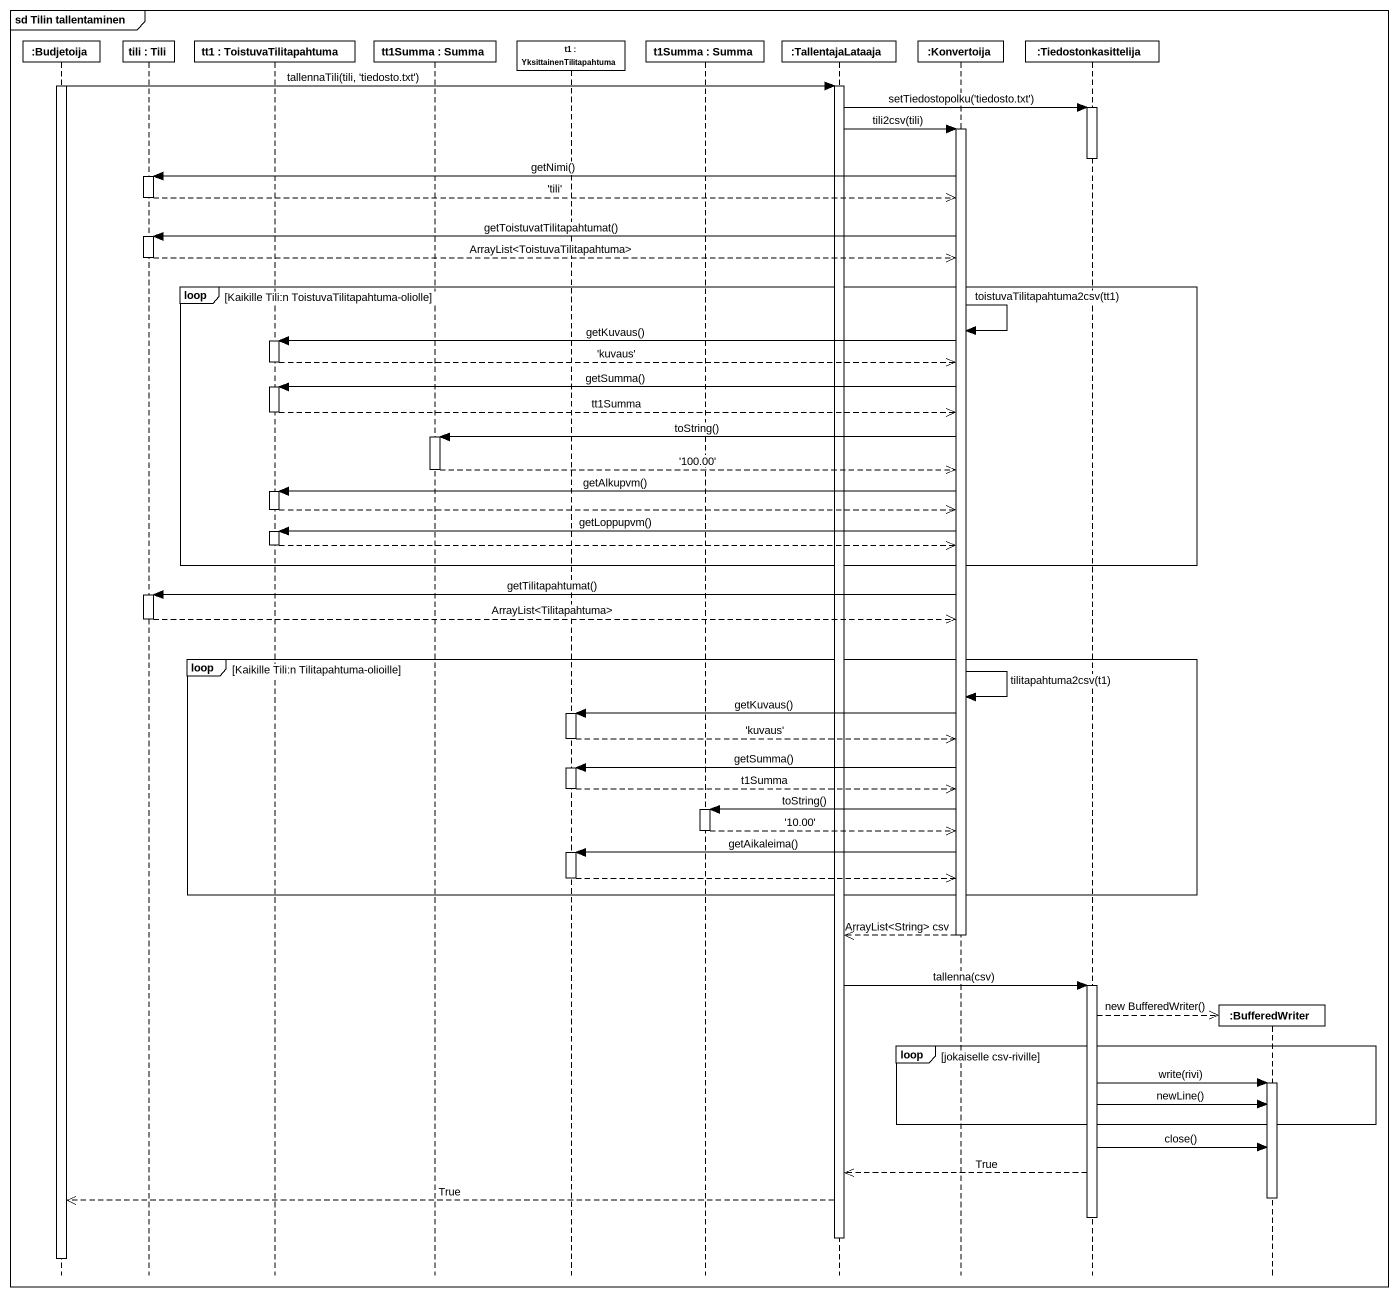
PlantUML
@startuml
mainframe sd Tilin tallentaminen
hide footbox
participant ":Budjetoija" as Budjetoija
participant "tili : Tili" as tili
participant "tt1 : ToistuvaTilitapahtuma" as tt1
participant "tt1Summa : Summa" as tt1Summa
participant "t1 : YksittainenTilitapahtuma" as t1
participant "t1Summa : Summa" as t1Summa
participant ":TallentajaLataaja" as TallentajaLataaja
participant ":Konvertoija" as Konvertoija
participant ":Tiedostonkasittelija" as Tiedostonkasittelija
participant ":BufferedWriter" as BufferedWriter

activate Budjetoija
Budjetoija -> TallentajaLataaja : tallennaTili(tili, 'tiedosto.txt')
activate TallentajaLataaja
TallentajaLataaja -> Tiedostonkasittelija : setTiedostopolku('tiedosto.txt')
activate Tiedostonkasittelija
TallentajaLataaja -> Konvertoija : tili2csv(tili)
activate Konvertoija
deactivate Tiedostonkasittelija
Konvertoija -> tili : getNimi()
activate tili
tili -->> Konvertoija : 'tili'
deactivate tili
Konvertoija -> tili : getToistuvatTilitapahtumat()
activate tili
tili -->> Konvertoija : ArrayList<ToistuvaTilitapahtuma>
deactivate tili
loop Kaikille Tili:n ToistuvaTilitapahtuma-oliolle
  Konvertoija -> Konvertoija : toistuvaTilitapahtuma2csv(tt1)
  Konvertoija -> tt1 : getKuvaus()
  activate tt1
  tt1 -->> Konvertoija : 'kuvaus'
  deactivate tt1
  Konvertoija -> tt1 : getSumma()
  activate tt1
  tt1 -->> Konvertoija : tt1Summa
  deactivate tt1
  Konvertoija -> tt1Summa : toString()
  activate tt1Summa
  tt1Summa -->> Konvertoija : '100.00'
  deactivate tt1Summa
  Konvertoija -> tt1 : getAlkupvm()
  activate tt1
  tt1 -->> Konvertoija
  deactivate tt1
  Konvertoija -> tt1 : getLoppupvm()
  activate tt1
  tt1 -->> Konvertoija
  deactivate tt1
end
Konvertoija -> tili : getTilitapahtumat()
activate tili
tili -->> Konvertoija : ArrayList<Tilitapahtuma>
deactivate tili
loop Kaikille Tili:n Tilitapahtuma-olioille
  Konvertoija -> Konvertoija : tilitapahtuma2csv(t1)
  Konvertoija -> t1 : getKuvaus()
  activate t1
  t1 -->> Konvertoija : 'kuvaus'
  deactivate t1
  Konvertoija -> t1 : getSumma()
  activate t1
  t1 -->> Konvertoija : t1Summa
  deactivate t1
  Konvertoija -> t1Summa : toString()
  activate t1Summa
  t1Summa -->> Konvertoija : '10.00'
  deactivate t1Summa
  Konvertoija -> t1 : getAikaleima()
  activate t1
  t1 -->> Konvertoija
  deactivate t1
end
Konvertoija -->> TallentajaLataaja : ArrayList<String> csv
deactivate Konvertoija
TallentajaLataaja -> Tiedostonkasittelija : tallenna(csv)
activate Tiedostonkasittelija
Tiedostonkasittelija -->> BufferedWriter ** : new BufferedWriter()
loop jokaiselle csv-riville
  Tiedostonkasittelija -> BufferedWriter : write(rivi)
  activate BufferedWriter
  Tiedostonkasittelija -> BufferedWriter : newLine()
end
Tiedostonkasittelija -> BufferedWriter : close()
Tiedostonkasittelija -->> TallentajaLataaja : True
deactivate BufferedWriter
TallentajaLataaja -->> Budjetoija : True
deactivate Tiedostonkasittelija
deactivate TallentajaLataaja
deactivate Budjetoija
@enduml
